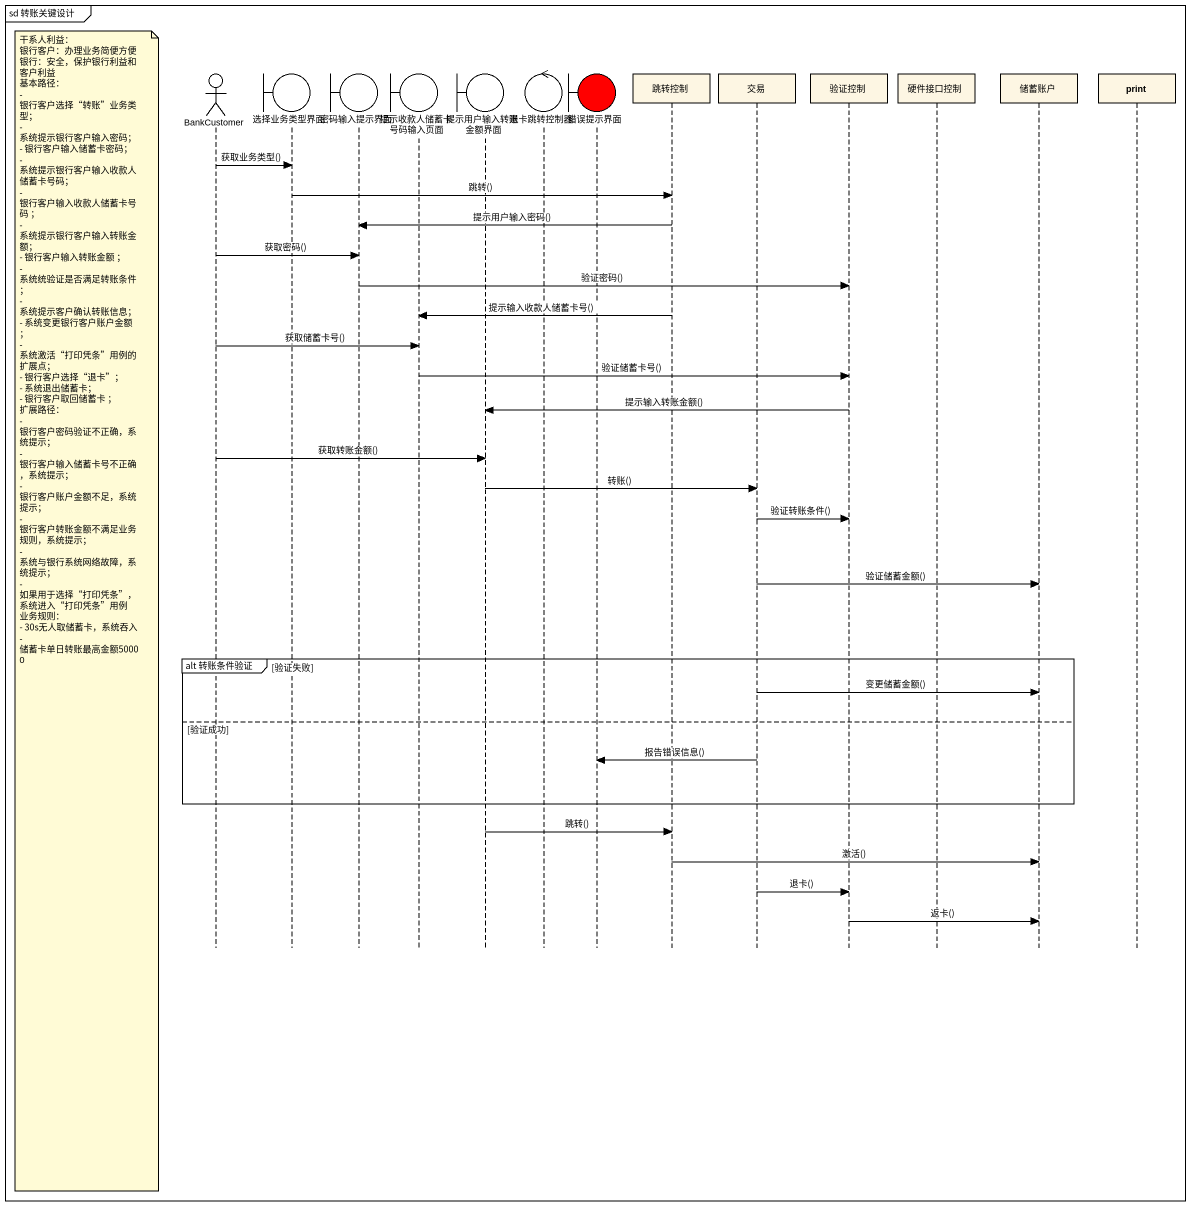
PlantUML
@startuml
mainframe sd 转账关键设计
hide footbox
actor BankCustomer
boundary 选择业务类型界面
boundary 密码输入提示界面
boundary 提示收款人储蓄卡号码输入页面
boundary 提示用户输入转账金额界面
control 退卡跳转控制器
boundary 错误提示界面 #FF0000
participant 跳转控制
participant 交易
participant 验证控制
participant 硬件接口控制
participant 储蓄账户
participant print

BankCustomer -> 选择业务类型界面 : 获取业务类型()
选择业务类型界面 -> 跳转控制 : 跳转()
跳转控制 -> 密码输入提示界面 : 提示用户输入密码()
BankCustomer -> 密码输入提示界面 : 获取密码()
密码输入提示界面 -> 验证控制 : 验证密码()
跳转控制 -> 提示收款人储蓄卡号码输入页面 : 提示输入收款人储蓄卡号()
BankCustomer -> 提示收款人储蓄卡号码输入页面 : 获取储蓄卡号()
提示收款人储蓄卡号码输入页面 -> 验证控制 : 验证储蓄卡号()
验证控制 -> 提示用户输入转账金额界面 : 提示输入转账金额()
BankCustomer -> 提示用户输入转账金额界面 : 获取转账金额()
提示用户输入转账金额界面 -> 交易 : 转账()
交易 -> 验证控制 : 验证转账条件()
交易 -> 储蓄账户 : 验证储蓄金额()
note left of BankCustomer
  干系人利益：
  银行客户：办理业务简便方便
  银行：安全，保护银行利益和客户利益
  基本路径：
  - 银行客户选择“转账”业务类型；
  - 系统提示银行客户输入密码；
  - 银行客户输入储蓄卡密码；
  - 系统提示银行客户输入收款人储蓄卡号码；
  - 银行客户输入收款人储蓄卡号码 ；
  - 系统提示银行客户输入转账金额；
  - 银行客户输入转账金额 ；
  - 系统统验证是否满足转账条件；
  - 系统提示客户确认转账信息；
  - 系统变更银行客户账户金额 ；
  - 系统激活“打印凭条”用例的扩展点；
  - 银行客户选择“退卡”；
  - 系统退出储蓄卡；
  - 银行客户取回储蓄卡 ；
  扩展路径：
  - 银行客户密码验证不正确，系统提示；
  - 银行客户输入储蓄卡号不正确，系统提示；
  - 银行客户账户金额不足，系统提示；
  - 银行客户转账金额不满足业务规则，系统提示；
  - 系统与银行系统网络故障，系统提示；
  - 如果用于选择“打印凭条”，系统进入“打印凭条”用例
  业务规则：
  - 30s无人取储蓄卡，系统吞入
  - 储蓄卡单日转账最高金额50000
end note
group alt 转账条件验证 [验证失败]
  交易 -> 储蓄账户 : 变更储蓄金额()
else 验证成功
  交易 -> 错误提示界面 : 报告错误信息()
end
提示用户输入转账金额界面 -> 跳转控制 : 跳转()
跳转控制 -> 储蓄账户 : 激活()
交易 -> 验证控制 : 退卡()
验证控制 -> 储蓄账户 : 返卡()
@enduml
